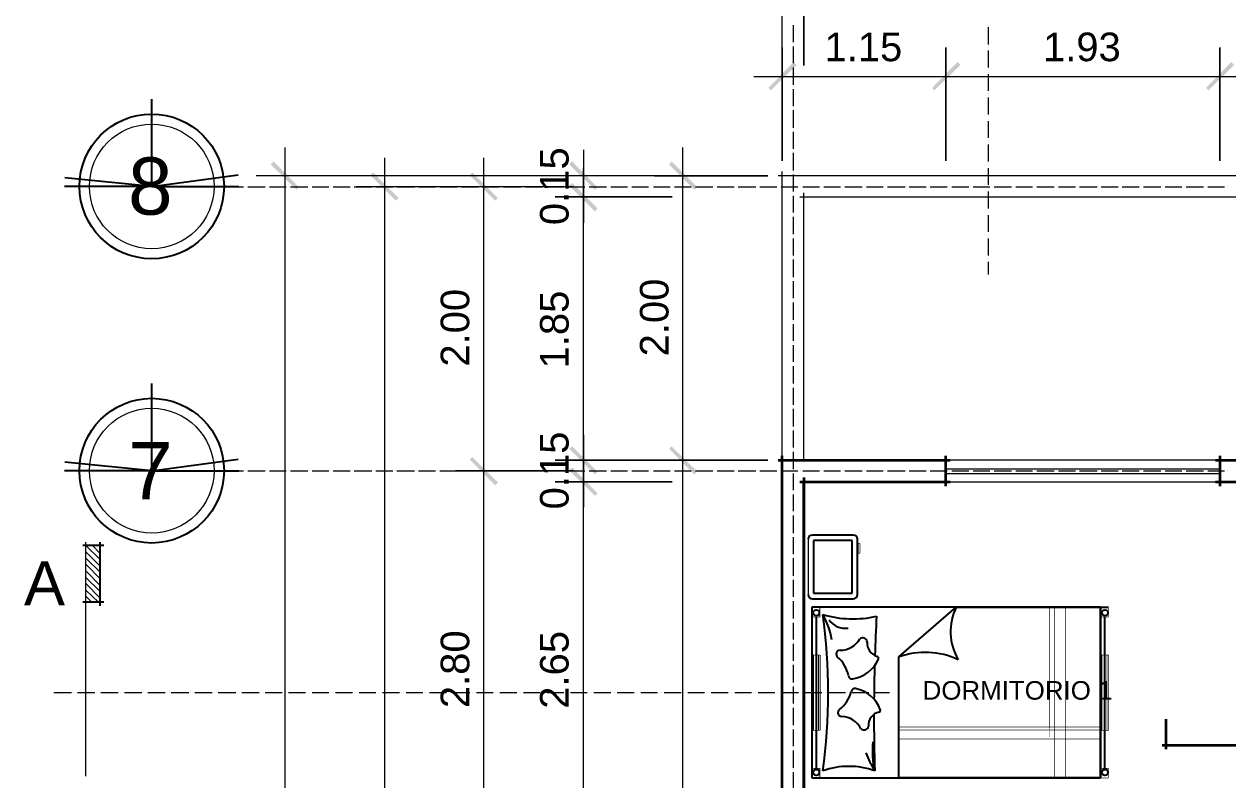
# Model space of a CAD drawing. Header units: millimetres. Extents: x 242 to 289.1, y 51.6 to 80.3.
# Drawn here: x 271.51 to 279.97, y 69.89 to 75.21 of the extents above; entities that cross this region are included whole.
import ezdxf

# ---------------------------------------------------------------- set-up
doc = ezdxf.new("R2010")
doc.units = ezdxf.units.MM
doc.linetypes.add('ACAD_ISO02W100', pattern=[15, 12, -3])
for name, color, linetype in [('FUR', 7, 'Continuous'), ('PDF_0', 7, 'Continuous'), ('PDF_Acabados', 7, 'Continuous'), ('PDF_Arquitectura', 7, 'Continuous'), ('PDF_Ejes', 7, 'Continuous'), ('PDF_Muros', 7, 'Continuous'), ('PDF_Text', 7, 'Continuous'), ('PDF_Ventanas', 4, 'Continuous')]:
    doc.layers.add(name, color=color, linetype=linetype)
doc.styles.add('PDF ArialMT', font='arial.ttf')

msp = doc.modelspace()

# ---------------------------------------------------------------- hatches: boundary and pattern name
at = {"layer": 'PDF_0', "transparency": 33554559}
for points in [[(276.9405, 74.9175), (276.9194, 74.9387), (276.7416, 74.7566), (276.7585, 74.7397)], [(277.91, 74.7397), (278.092, 74.9175), (278.0709, 74.9387), (277.8931, 74.7566)], [(279.8362, 74.7397), (280.0182, 74.9175), (279.9971, 74.9387), (279.8193, 74.7566)], [(273.4226, 74.0412), (273.4395, 74.0581), (273.2617, 74.2401), (273.2405, 74.219)], [(275.3615, 74.2401), (275.3403, 74.219), (275.5223, 74.0412), (275.5393, 74.0581)], [(276.2209, 74.0412), (276.242, 74.0581), (276.06, 74.2401), (276.043, 74.219)], [(274.1211, 73.965), (274.1422, 73.9819), (273.9602, 74.1639), (273.9433, 74.1428)], [(274.8196, 73.965), (274.8408, 73.9819), (274.6587, 74.1639), (274.6418, 74.1428)], [(275.3403, 74.0708), (275.5223, 73.8888), (275.5393, 73.9099), (275.3615, 74.0877)], [(275.5393, 72.0599), (275.3615, 72.2377), (275.3403, 72.2208), (275.5223, 72.0388)], [(276.242, 72.0599), (276.06, 72.2377), (276.043, 72.2208), (276.2209, 72.0388)], [(274.8408, 71.9837), (274.6587, 72.1615), (274.6418, 72.1446), (274.8196, 71.9626)], [(275.3403, 72.0684), (275.5223, 71.8906), (275.5393, 71.9075), (275.3615, 72.0896)]]:
    msp.add_hatch(color=256, dxfattribs=at).paths.add_polyline_path(points)

# ---------------------------------------------------------------- linework, layer by layer
for p, q in [((272.4044, 74.0644), (272.4044, 74.678)), ((272.4044, 74.0644), (271.7939, 74.1253)), ((272.4044, 74.0644), (273.0126, 74.1454)), ((272.4044, 74.0644), (271.7909, 74.0644)), ((272.4044, 74.0644), (273.018, 74.0644)), ((272.4044, 72.0663), (272.4044, 72.6798)), ((272.4044, 72.0663), (273.0126, 72.1472)), ((272.4044, 72.0663), (271.7909, 72.0663)), ((272.4044, 72.0663), (271.7939, 72.1271)), ((272.4044, 72.0663), (273.018, 72.0663))]:
    msp.add_line(p, q)
at = {"linetype": 'ACAD_ISO02W100', "lineweight": 13, "ltscale": 0.13}
msp.add_line((277.0208, 71.584), (277.0208, 71.1962), dxfattribs=at)
msp.add_line((277.0208, 71.584), (277.0208, 71.1962), dxfattribs=at)
for centre in [(272.4044, 74.0644), (272.4044, 72.0663)]:
    msp.add_circle(centre, 0.5085)
at = {"layer": 'FUR'}
for p, q in [((277.3386, 71.614), (277.0508, 71.614)), ((277.3386, 71.614), (277.0508, 71.614)), ((277.3298, 71.5752), (277.0596, 71.5752)), ((277.0596, 71.5752), (277.0596, 71.205)), ((277.3298, 71.5752), (277.0596, 71.5752)), ((277.0596, 71.5752), (277.0596, 71.205)), ((277.3298, 71.205), (277.3298, 71.5752)), ((277.3298, 71.205), (277.3298, 71.5752)), ((277.3686, 71.1962), (277.3686, 71.584)), ((277.3686, 71.1962), (277.3686, 71.584)), ((277.0508, 71.1662), (277.3386, 71.1662)), ((277.0508, 71.1662), (277.3386, 71.1662)), ((277.0596, 71.205), (277.3298, 71.205)), ((277.0596, 71.205), (277.3298, 71.205)), ((277.0467, 71.1063), (277.0467, 69.9063)), ((279.0767, 71.1063), (277.0467, 71.1063)), ((277.0467, 71.1063), (277.0467, 69.9063)), ((279.0767, 71.1063), (277.0467, 71.1063)), ((278.0633, 71.1063), (277.0767, 71.1063)), ((278.0633, 71.1063), (277.0767, 71.1063)), ((277.6584, 70.7572), (278.0633, 71.1063)), ((277.6584, 70.7572), (278.0633, 71.1063)), ((278.0633, 71.1063), (279.1335, 71.1063)), ((278.0633, 71.1063), (279.1335, 71.1063)), ((279.0767, 71.1063), (279.0767, 69.9063)), ((279.0767, 69.9063), (279.0767, 71.1063)), ((279.0767, 71.1063), (279.0767, 69.9063)), ((279.0767, 69.9063), (279.0767, 71.1063)), ((277.0767, 71.0379), (277.0767, 69.9746)), ((277.0767, 71.0379), (277.0767, 69.9746)), ((277.0767, 71.0379), (277.0767, 69.9746)), ((277.0767, 71.0379), (277.0767, 69.9746)), ((279.1067, 71.0379), (279.1067, 69.9746)), ((279.1067, 71.0379), (279.1067, 69.9746)), ((277.6584, 69.9063), (277.6584, 70.7572)), ((277.6584, 69.9063), (277.6584, 70.7572)), ((277.0467, 69.9063), (279.0767, 69.9063)), ((277.0467, 69.9063), (279.0767, 69.9063)), ((277.0767, 69.9063), (277.702, 69.9063)), ((277.0767, 69.9063), (277.702, 69.9063)), ((279.0767, 69.9063), (277.6584, 69.9063)), ((279.0767, 69.9063), (277.6584, 69.9063))]:
    msp.add_line(p, q, dxfattribs=at)
at = {"layer": 'FUR', "const_width": 0.005}
msp.add_lwpolyline([(277.3794, 71.4853), (277.3797, 71.4853, 0.414214), (277.3853, 71.4909), (277.3853, 71.5499, 0.414214), (277.3797, 71.5555), (277.3794, 71.5555, 0.414214), (277.3738, 71.5499), (277.3738, 71.4909, 0.414214)], format="xyb", close=True, dxfattribs=at)
msp.add_lwpolyline([(277.3794, 71.4853), (277.3797, 71.4853, 0.414214), (277.3853, 71.4909), (277.3853, 71.5499, 0.414214), (277.3797, 71.5555), (277.3794, 71.5555, 0.414214), (277.3738, 71.5499), (277.3738, 71.4909, 0.414214)], format="xyb", close=True, dxfattribs=at)
for points in [[(277.1035, 71.1063), (277.1035, 71.0379), (277.0467, 71.0379)], [(277.1035, 71.1063), (277.1035, 71.0379), (277.0467, 71.0379)], [(278.7532, 69.9063), (278.7532, 71.1063)], [(278.7532, 69.9063), (278.7532, 71.1063)], [(278.8329, 69.9063), (278.8329, 71.1063)], [(278.8329, 69.9063), (278.8329, 71.1063)], [(279.1335, 71.1063), (279.1335, 71.0379), (279.0767, 71.0379)], [(279.1335, 71.1063), (279.1335, 71.0379), (279.0767, 71.0379)], [(277.0467, 70.7708), (277.1058, 70.7708)], [(277.0467, 70.7708), (277.1058, 70.7708)], [(277.0591, 70.2417), (277.0591, 70.7708)], [(277.0591, 70.2417), (277.0591, 70.7708)], [(277.0941, 70.2417), (277.0941, 70.7708)], [(277.0941, 70.2417), (277.0941, 70.7708)], [(277.1058, 70.2417), (277.1058, 70.7708)], [(277.1058, 70.2417), (277.1058, 70.7708)], [(279.0767, 70.7708), (279.1358, 70.7708)], [(279.0767, 70.7708), (279.1358, 70.7708)], [(279.0891, 70.2417), (279.0891, 70.7708)], [(279.0891, 70.2417), (279.0891, 70.7708)], [(279.1241, 70.2417), (279.1241, 70.7708)], [(279.1241, 70.2417), (279.1241, 70.7708)], [(279.1358, 70.2417), (279.1358, 70.7708)], [(279.1358, 70.2417), (279.1358, 70.7708)], [(277.0467, 70.2417), (277.1058, 70.2417)], [(277.0467, 70.2417), (277.1058, 70.2417)], [(279.0767, 70.2642), (277.6584, 70.2642)], [(279.0767, 70.2642), (277.6584, 70.2642)], [(279.0767, 70.2443), (277.6584, 70.2443)], [(279.0767, 70.2443), (277.6584, 70.2443)], [(279.0767, 70.2417), (279.1358, 70.2417)], [(279.0767, 70.2417), (279.1358, 70.2417)], [(279.0767, 70.1811), (277.6584, 70.1811)], [(279.0767, 70.1811), (277.6584, 70.1811)], [(277.1035, 69.9063), (277.1035, 69.9746), (277.0467, 69.9746)], [(277.1035, 69.9063), (277.1035, 69.9746), (277.0467, 69.9746)], [(279.1335, 69.9063), (279.1335, 69.9746), (279.0767, 69.9746)], [(279.1335, 69.9063), (279.1335, 69.9746), (279.0767, 69.9746)], [(279.1335, 69.9063), (279.0767, 69.9063)], [(279.1335, 69.9063), (279.0767, 69.9063)]]:
    msp.add_lwpolyline(points, dxfattribs=at)
msp.add_lwpolyline([(278.7199, 69.9063), (278.7199, 71.1063)], close=True, dxfattribs=at)
msp.add_lwpolyline([(278.7199, 69.9063), (278.7199, 71.1063)], close=True, dxfattribs=at)
at = {"layer": 'FUR'}
for centre in [(277.0788, 71.0673), (277.0788, 71.0673), (279.1088, 71.0673), (279.1088, 71.0673), (277.0788, 69.9452), (277.0788, 69.9452), (279.1088, 69.9452), (279.1088, 69.9452)]:
    msp.add_circle(centre, 0.0211, dxfattribs=at)
for centre, radius, start, end in [((277.0508, 71.584), 0.03, 90, 180), ((277.0508, 71.584), 0.03, 90, 180), ((277.3386, 71.584), 0.03, 360, 90), ((277.3386, 71.584), 0.03, 360, 90), ((277.0508, 71.1962), 0.03, 180, 270), ((277.0508, 71.1962), 0.03, 180, 270), ((277.3386, 71.1962), 0.03, 270, 0), ((277.3386, 71.1962), 0.03, 270, 0), ((273.0219, 70.5057), 4.1401, 352.37528, 7.62472), ((276.6674, 70.7969), 0.5257, 8.82069, 29.40249), ((277.3366, 71.7776), 0.7529, 253.70708, 282.6946), ((273.0219, 70.5057), 4.1401, 352.37528, 7.62472), ((276.6674, 70.7969), 0.5257, 8.82069, 29.40249), ((277.3366, 71.7776), 0.7529, 253.70708, 282.6946), ((290.9014, 70.3417), 13.4176, 177.00333, 178.18284), ((290.9014, 70.3417), 13.4176, 177.00333, 178.18284), ((278.416, 70.9339), 0.3926, 153.96233, 210.01737), ((278.416, 70.9339), 0.3926, 153.96233, 210.01737), ((277.2805, 71.0935), 0.1349, 214.26458, 279.27828), ((277.2805, 71.0935), 0.1349, 214.26458, 279.27828), ((277.2478, 70.9618), 0.1581, 269.50636, 330.69661), ((277.2478, 70.9618), 0.1581, 269.50636, 330.69661), ((277.4055, 70.8598), 0.0316, 5.95383, 128.70546), ((277.4055, 70.8598), 0.0316, 5.95383, 128.70546), ((277.2463, 70.7766), 0.0272, 89.50636, 229.74781), ((277.2463, 70.7766), 0.0272, 89.50636, 229.74781), ((277.5328, 70.8537), 0.0963, 174.40754, 254.59541), ((277.5328, 70.8537), 0.0963, 174.40754, 254.59541), ((277.8431, 70.2355), 0.5535, 65.1024, 109.49132), ((277.8431, 70.2355), 0.5535, 65.1024, 109.49132), ((277.0828, 70.5834), 0.2259, 10.74244, 49.74781), ((277.0828, 70.5834), 0.2259, 10.74244, 49.74781), ((277.3017, 70.8331), 0.2322, 278.23838, 336.97907), ((277.3017, 70.8331), 0.2322, 278.23838, 336.97907), ((277.5032, 70.748), 0.0135, 335.25534, 72.48469), ((277.5032, 70.748), 0.0135, 335.25534, 72.48469), ((277.3317, 70.6307), 0.0275, 190.74244, 276.81822), ((277.3317, 70.6307), 0.0275, 190.74244, 276.81822), ((290.9014, 70.3417), 13.4176, 178.49099, 179.49043), ((290.9014, 70.3417), 13.4176, 178.49099, 179.49043), ((277.3502, 70.5072), 0.0275, 80.63717, 166.71295), ((277.3502, 70.5072), 0.0275, 80.63717, 166.71295), ((277.3112, 70.3062), 0.2322, 20.47632, 79.21702), ((277.3112, 70.3062), 0.2322, 20.47632, 79.21702), ((277.1035, 70.5654), 0.2259, 307.70759, 346.71295), ((277.1035, 70.5654), 0.2259, 307.70759, 346.71295), ((277.2583, 70.3652), 0.0272, 127.70759, 267.94904), ((277.2583, 70.3652), 0.0272, 127.70759, 267.94904), ((277.5412, 70.2755), 0.0963, 102.85998, 183.04786), ((277.5412, 70.2755), 0.0963, 102.85998, 183.04786), ((277.5162, 70.3824), 0.0135, 284.97071, 22.20006), ((277.5162, 70.3824), 0.0135, 284.97071, 22.20006), ((277.2517, 70.18), 0.1581, 26.75879, 87.94904), ((277.2517, 70.18), 0.1581, 26.75879, 87.94904), ((290.9014, 70.3417), 13.4176, 179.95277, 181.64586), ((290.9014, 70.3417), 13.4176, 179.95277, 179.95965), ((290.9014, 70.3417), 13.4176, 179.95277, 181.64586), ((290.9014, 70.3417), 13.4176, 179.95277, 179.95965), ((277.4137, 70.275), 0.0316, 228.74994, 351.50157), ((277.4137, 70.275), 0.0316, 228.74994, 351.50157), ((278.0925, 70.0963), 0.6193, 174.15125, 193.06737), ((278.0925, 70.0963), 0.6193, 174.15125, 193.06737), ((278.163, 70.3627), 0.7868, 200.86026, 211.0975), ((278.163, 70.3627), 0.7868, 200.86026, 211.0975), ((277.3073, 69.4502), 0.5378, 70.2291, 109.7709), ((277.3073, 69.4502), 0.5378, 70.2291, 109.7709)]:
    msp.add_arc(centre, radius, start, end, dxfattribs=at)
at = {"layer": 'PDF_Acabados', "color": 8, "lineweight": 5, "true_color": 0x808080}
msp.add_lwpolyline([(271.9409, 69.9178), (271.9409, 71.5646)], dxfattribs=at)
at = {"layer": 'PDF_Acabados', "lineweight": 25}
for points in [[(272.0425, 71.1159), (272.0425, 71.5646)], [(272.0679, 71.5392), (271.9197, 71.5392)], [(272.0679, 71.1413), (271.9197, 71.1413)]]:
    msp.add_lwpolyline(points, dxfattribs=at)
at = {"layer": 'PDF_Acabados', "lineweight": 9}
for points in [[(271.9409, 71.5392), (272.0425, 71.4418)], [(271.9409, 71.4969), (272.0425, 71.3953)], [(271.9874, 71.5392), (272.0425, 71.4842)], [(272.034, 71.5392), (272.0425, 71.5307)], [(271.9409, 71.4503), (272.0425, 71.3529)], [(271.9409, 71.408), (272.0425, 71.3064)], [(271.9409, 71.3614), (272.0425, 71.2598)], [(271.9409, 71.3148), (272.0425, 71.2175)], [(271.9409, 71.2725), (272.0425, 71.1709)], [(271.9409, 71.2259), (272.0298, 71.1413)], [(271.9409, 71.1836), (271.9832, 71.1413)]]:
    msp.add_lwpolyline(points, dxfattribs=at)
at = {"layer": 'PDF_Arquitectura', "color": 250, "lineweight": 18, "true_color": 0x404040}
for points in [[(276.8389, 75.0403), (276.8389, 74.2444), (276.8389, 77.8089)], [(276.8389, 74.9133), (276.8389, 75.7388)], [(276.64, 74.837), (278.1894, 74.837)], [(277.7915, 74.837), (280.1156, 74.837)], [(279.7177, 74.837), (280.9411, 74.837)], [(273.3421, 57.9414), (273.3421, 74.3375)], [(274.7392, 71.8652), (274.7392, 74.2655)], [(275.4419, 74.3206), (275.4419, 74.1385), (275.4419, 73.9904), (275.4419, 73.8083)], [(276.1404, 71.9372), (276.1404, 74.3375)], [(275.4419, 71.9372), (275.4419, 74.1893)], [(275.9414, 74.1385), (276.7373, 74.1385), (273.1389, 74.1385)], [(276.0642, 74.1385), (275.2429, 74.1385)], [(275.3657, 74.0623), (274.5402, 74.0623)], [(275.4419, 72.3182), (275.4419, 72.1404), (275.4419, 71.988), (275.4419, 71.8101)], [(276.1404, 61.0911), (276.1404, 72.3393)], [(274.7392, 69.0627), (274.7392, 72.2631)], [(275.4419, 69.1389), (275.4419, 72.1869)]]:
    msp.add_lwpolyline(points, dxfattribs=at)
for points in [[(276.9913, 75.7388), (276.9913, 74.9133)], [(277.9904, 75.0403), (277.9904, 74.2444)], [(279.9166, 75.0403), (279.9166, 74.2444)], [(275.2429, 73.9904), (276.0642, 73.9904)], [(274.5402, 72.0642), (275.3657, 72.0642)], [(275.2429, 72.1404), (276.0642, 72.1404)], [(275.9414, 72.1404), (276.7373, 72.1404)], [(275.2429, 71.988), (276.0642, 71.988)]]:
    msp.add_lwpolyline(points, close=True, dxfattribs=at)
at = {"layer": 'PDF_Arquitectura', "lineweight": 5}
for points in [[(278.2868, 75.1969), (278.2868, 75.1969)], [(278.2868, 75.1842), (278.2868, 75.0614)], [(278.2868, 75.0487), (278.2868, 75.0487)], [(278.2868, 75.0318), (278.2868, 75.0318)], [(278.2868, 75.0191), (278.2868, 74.9006)], [(278.2868, 74.8836), (278.2868, 74.8836)], [(278.2868, 74.8667), (278.2868, 74.8667)], [(278.2868, 74.854), (278.2868, 74.7354)], [(278.2868, 74.7185), (278.2868, 74.7185)], [(278.2868, 74.7016), (278.2868, 74.7016)], [(278.2868, 74.6889), (278.2868, 74.5703)], [(278.2868, 74.5534), (278.2868, 74.5534)], [(278.2868, 74.5365), (278.2868, 74.5365)], [(278.2868, 74.5238), (278.2868, 74.4052)], [(278.2868, 74.3883), (278.2868, 74.3883)], [(278.2868, 74.3756), (278.2868, 74.3756)], [(278.2868, 74.3587), (278.2868, 74.2401)], [(278.2868, 74.2232), (278.2868, 74.2232)], [(278.2868, 74.2105), (278.2868, 74.2105)], [(278.2868, 74.1936), (278.2868, 74.075)], [(278.2868, 74.0581), (278.2868, 74.0581)], [(278.2868, 74.0454), (278.2868, 74.0454)], [(278.2868, 74.0285), (278.2868, 73.9099)], [(278.2868, 73.893), (278.2868, 73.893)], [(278.2868, 73.8803), (278.2868, 73.8803)], [(278.2868, 73.8634), (278.2868, 73.7448)], [(278.2868, 73.7279), (278.2868, 73.7279)], [(278.2868, 73.7152), (278.2868, 73.7152)], [(278.2868, 73.6983), (278.2868, 73.5797)], [(278.2868, 73.5628), (278.2868, 73.5628)], [(278.2868, 73.5501), (278.2868, 73.5501)], [(278.2868, 73.5332), (278.2868, 73.4443)], [(271.7165, 70.5063), (271.8393, 70.5063)], [(271.852, 70.5063), (271.852, 70.5063)], [(271.8689, 70.5063), (271.8689, 70.5063)], [(271.8816, 70.5063), (272.0044, 70.5063)], [(272.0171, 70.5063), (272.0171, 70.5063)], [(272.034, 70.5063), (272.034, 70.5063)], [(272.0467, 70.5063), (272.1695, 70.5063)], [(272.1822, 70.5063), (272.1822, 70.5063)], [(272.1991, 70.5063), (272.1991, 70.5063)], [(272.2118, 70.5063), (272.3346, 70.5063)], [(272.3473, 70.5063), (272.3473, 70.5063)], [(272.3642, 70.5063), (272.3642, 70.5063)], [(272.3769, 70.5063), (272.4997, 70.5063)], [(272.5124, 70.5063), (272.5124, 70.5063)], [(272.5293, 70.5063), (272.5293, 70.5063)], [(272.542, 70.5063), (272.6648, 70.5063)], [(272.6775, 70.5063), (272.6775, 70.5063)], [(272.6944, 70.5063), (272.6944, 70.5063)], [(272.7071, 70.5063), (272.8299, 70.5063)], [(272.8426, 70.5063), (272.8426, 70.5063)], [(272.8595, 70.5063), (272.8595, 70.5063)], [(272.8722, 70.5063), (272.995, 70.5063)], [(273.0077, 70.5063), (273.0077, 70.5063)], [(273.0246, 70.5063), (273.0246, 70.5063)], [(273.0373, 70.5063), (273.1601, 70.5063)], [(273.1728, 70.5063), (273.1728, 70.5063)], [(273.1897, 70.5063), (273.1897, 70.5063)], [(273.2024, 70.5063), (273.321, 70.5063)], [(273.3379, 70.5063), (273.3379, 70.5063)], [(273.3548, 70.5063), (273.3548, 70.5063)], [(273.3675, 70.5063), (273.4861, 70.5063)], [(273.503, 70.5063), (273.503, 70.5063)], [(273.5199, 70.5063), (273.5199, 70.5063)], [(273.5326, 70.5063), (273.6512, 70.5063)], [(273.6681, 70.5063), (273.6681, 70.5063)], [(273.685, 70.5063), (273.685, 70.5063)], [(273.6977, 70.5063), (273.8163, 70.5063)], [(273.8332, 70.5063), (273.8332, 70.5063)], [(273.8459, 70.5063), (273.8459, 70.5063)], [(273.8628, 70.5063), (273.9814, 70.5063)], [(273.9983, 70.5063), (273.9983, 70.5063)], [(274.011, 70.5063), (274.011, 70.5063)], [(274.0279, 70.5063), (274.1465, 70.5063)], [(274.1634, 70.5063), (274.1634, 70.5063)], [(274.1761, 70.5063), (274.1761, 70.5063)], [(274.193, 70.5063), (274.3116, 70.5063)], [(274.3285, 70.5063), (274.3285, 70.5063)], [(274.3412, 70.5063), (274.3412, 70.5063)], [(274.3581, 70.5063), (274.4767, 70.5063)], [(274.4936, 70.5063), (274.4936, 70.5063)], [(274.5063, 70.5063), (274.5063, 70.5063)], [(274.5232, 70.5063), (274.6418, 70.5063)], [(274.6587, 70.5063), (274.6587, 70.5063)], [(274.6714, 70.5063), (274.6714, 70.5063)], [(274.6884, 70.5063), (274.8069, 70.5063)], [(274.8238, 70.5063), (274.8238, 70.5063)], [(274.8365, 70.5063), (274.8365, 70.5063)], [(274.8535, 70.5063), (274.972, 70.5063)], [(274.9889, 70.5063), (274.9889, 70.5063)], [(275.0016, 70.5063), (275.0016, 70.5063)], [(275.0186, 70.5063), (275.1371, 70.5063)], [(275.154, 70.5063), (275.154, 70.5063)], [(275.1667, 70.5063), (275.1667, 70.5063)], [(275.1837, 70.5063), (275.3022, 70.5063)], [(275.3191, 70.5063), (275.3191, 70.5063)], [(275.3318, 70.5063), (275.3318, 70.5063)], [(275.3488, 70.5063), (275.4673, 70.5063)], [(275.4842, 70.5063), (275.4842, 70.5063)], [(275.4969, 70.5063), (275.4969, 70.5063)], [(275.5139, 70.5063), (275.6324, 70.5063)], [(275.6493, 70.5063), (275.6493, 70.5063)], [(275.662, 70.5063), (275.662, 70.5063)], [(275.679, 70.5063), (275.7975, 70.5063)], [(275.8144, 70.5063), (275.8144, 70.5063)], [(275.8271, 70.5063), (275.8271, 70.5063)], [(275.8441, 70.5063), (275.9626, 70.5063)], [(275.9795, 70.5063), (275.9795, 70.5063)], [(275.9922, 70.5063), (275.9922, 70.5063)], [(276.0092, 70.5063), (276.1277, 70.5063)], [(276.1446, 70.5063), (276.1446, 70.5063)], [(276.1574, 70.5063), (276.1574, 70.5063)], [(276.1743, 70.5063), (276.2928, 70.5063)], [(276.3098, 70.5063), (276.3098, 70.5063)], [(276.3225, 70.5063), (276.3225, 70.5063)], [(276.3394, 70.5063), (276.4579, 70.5063)], [(276.4749, 70.5063), (276.4749, 70.5063)], [(276.4876, 70.5063), (276.4876, 70.5063)], [(276.5045, 70.5063), (276.623, 70.5063)], [(276.64, 70.5063), (276.64, 70.5063)], [(276.6527, 70.5063), (276.6527, 70.5063)], [(276.6696, 70.5063), (276.7881, 70.5063)], [(276.8051, 70.5063), (276.8051, 70.5063)], [(276.8178, 70.5063), (276.8178, 70.5063)], [(276.8347, 70.5063), (276.9532, 70.5063)], [(276.9659, 70.5063), (276.9659, 70.5063)], [(276.9829, 70.5063), (276.9829, 70.5063)], [(276.9998, 70.5063), (277.1183, 70.5063)], [(277.131, 70.5063), (277.131, 70.5063)], [(277.148, 70.5063), (277.148, 70.5063)], [(277.1649, 70.5063), (277.2834, 70.5063)], [(277.2961, 70.5063), (277.2961, 70.5063)], [(277.3131, 70.5063), (277.3131, 70.5063)], [(277.33, 70.5063), (277.4485, 70.5063)], [(277.4612, 70.5063), (277.4612, 70.5063)], [(277.4782, 70.5063), (277.4782, 70.5063)], [(277.4909, 70.5063), (277.5925, 70.5063)]]:
    msp.add_lwpolyline(points, dxfattribs=at)
at = {"layer": 'PDF_Ejes', "lineweight": 9}
for points in [[(276.9151, 75.1969), (276.9151, 75.0784)], [(276.9151, 75.0657), (276.9151, 75.0657)], [(276.9151, 75.0487), (276.9151, 74.9302)], [(276.9151, 74.9133), (276.9151, 74.9133)], [(276.9151, 74.9006), (276.9151, 74.7778)], [(276.9151, 74.7651), (276.9151, 74.7651)], [(276.9151, 74.7481), (276.9151, 74.6296)], [(276.9151, 74.6127), (276.9151, 74.6127)], [(276.9151, 74.6), (276.9151, 74.4772)], [(276.9151, 74.4645), (276.9151, 74.4645)], [(276.9151, 74.4476), (276.9151, 74.329)], [(276.9151, 74.3121), (276.9151, 74.3121)], [(276.9151, 74.2994), (276.9151, 74.1766)], [(276.9151, 74.1639), (276.9151, 74.1639)], [(276.9151, 74.147), (276.9151, 74.0285)], [(272.7918, 74.0623), (272.9018, 74.0623)], [(272.9145, 74.0623), (272.9145, 74.0623)], [(272.9315, 74.0623), (273.05, 74.0623)], [(273.0669, 74.0623), (273.0669, 74.0623)], [(273.0796, 74.0623), (273.2024, 74.0623)], [(273.2151, 74.0623), (273.2151, 74.0623)], [(273.2321, 74.0623), (273.3506, 74.0623)], [(273.3675, 74.0623), (273.3675, 74.0623)], [(273.3802, 74.0623), (273.503, 74.0623)], [(273.5157, 74.0623), (273.5157, 74.0623)], [(273.5326, 74.0623), (273.6512, 74.0623)], [(273.6639, 74.0623), (273.6639, 74.0623)], [(273.6808, 74.0623), (273.7993, 74.0623)], [(273.8163, 74.0623), (273.8163, 74.0623)], [(273.829, 74.0623), (273.9517, 74.0623)], [(273.9644, 74.0623), (273.9644, 74.0623)], [(273.9814, 74.0623), (274.0999, 74.0623)], [(274.1168, 74.0623), (274.1168, 74.0623)], [(274.1295, 74.0623), (274.2523, 74.0623)], [(274.265, 74.0623), (274.265, 74.0623)], [(274.2819, 74.0623), (274.4005, 74.0623)], [(274.4174, 74.0623), (274.4174, 74.0623)], [(274.4301, 74.0623), (274.5529, 74.0623)], [(274.5656, 74.0623), (274.5656, 74.0623)], [(274.5825, 74.0623), (274.7011, 74.0623)], [(274.718, 74.0623), (274.718, 74.0623)], [(274.7307, 74.0623), (274.8492, 74.0623)], [(274.8662, 74.0623), (274.8662, 74.0623)], [(274.8789, 74.0623), (275.0016, 74.0623)], [(275.0143, 74.0623), (275.0143, 74.0623)], [(275.0313, 74.0623), (275.1498, 74.0623)], [(275.1667, 74.0623), (275.1667, 74.0623)], [(275.1794, 74.0623), (275.3022, 74.0623)], [(275.3149, 74.0623), (275.3149, 74.0623)], [(275.3318, 74.0623), (275.4504, 74.0623)], [(275.4673, 74.0623), (275.4673, 74.0623)], [(275.48, 74.0623), (275.6028, 74.0623)], [(275.6155, 74.0623), (275.6155, 74.0623)], [(275.6324, 74.0623), (275.7509, 74.0623)], [(275.7679, 74.0623), (275.7679, 74.0623)], [(275.7806, 74.0623), (275.8991, 74.0623)], [(275.916, 74.0623), (275.916, 74.0623)], [(275.933, 74.0623), (276.0515, 74.0623)], [(276.0642, 74.0623), (276.0642, 74.0623)], [(276.0811, 74.0623), (276.1997, 74.0623)], [(276.2166, 74.0623), (276.2166, 74.0623)], [(276.2293, 74.0623), (276.3521, 74.0623)], [(276.3648, 74.0623), (276.3648, 74.0623)], [(276.3817, 74.0623), (276.5003, 74.0623)], [(276.5172, 74.0623), (276.5172, 74.0623)], [(276.5299, 74.0623), (276.6527, 74.0623)], [(276.6654, 74.0623), (276.6654, 74.0623)], [(276.6823, 74.0623), (276.8008, 74.0623)], [(276.8178, 74.0623), (276.8178, 74.0623)], [(276.8305, 74.0623), (276.949, 74.0623)], [(276.9151, 74.0158), (276.9151, 74.0158)], [(276.9659, 74.0623), (276.9659, 74.0623)], [(276.9829, 74.0623), (277.1014, 74.0623)], [(277.1141, 74.0623), (277.1141, 74.0623)], [(277.131, 74.0623), (277.2496, 74.0623)], [(277.2665, 74.0623), (277.2665, 74.0623)], [(277.2792, 74.0623), (277.402, 74.0623)], [(277.4147, 74.0623), (277.4147, 74.0623)], [(277.4316, 74.0623), (277.5501, 74.0623)], [(277.5671, 74.0623), (277.5671, 74.0623)], [(277.5798, 74.0623), (277.7026, 74.0623)], [(277.7153, 74.0623), (277.7153, 74.0623)], [(277.7322, 74.0623), (277.8507, 74.0623)], [(277.8677, 74.0623), (277.8677, 74.0623)], [(277.8804, 74.0623), (277.9989, 74.0623)], [(278.0158, 74.0623), (278.0158, 74.0623)], [(278.0328, 74.0623), (278.1513, 74.0623)], [(278.164, 74.0623), (278.164, 74.0623)], [(278.1809, 74.0623), (278.2995, 74.0623)], [(278.3164, 74.0623), (278.3164, 74.0623)], [(278.3291, 74.0623), (278.4519, 74.0623)], [(278.4646, 74.0623), (278.4646, 74.0623)], [(278.4815, 74.0623), (278.6, 74.0623)], [(278.617, 74.0623), (278.617, 74.0623)], [(278.6297, 74.0623), (278.7524, 74.0623)], [(278.7651, 74.0623), (278.7651, 74.0623)], [(278.7821, 74.0623), (278.9006, 74.0623)], [(278.9175, 74.0623), (278.9175, 74.0623)], [(278.9302, 74.0623), (279.053, 74.0623)], [(279.0657, 74.0623), (279.0657, 74.0623)], [(279.0826, 74.0623), (279.2012, 74.0623)], [(279.2139, 74.0623), (279.2139, 74.0623)], [(279.2308, 74.0623), (279.3494, 74.0623)], [(279.3663, 74.0623), (279.3663, 74.0623)], [(279.379, 74.0623), (279.5018, 74.0623)], [(279.5145, 74.0623), (279.5145, 74.0623)], [(279.5314, 74.0623), (279.6499, 74.0623)], [(279.6669, 74.0623), (279.6669, 74.0623)], [(279.6796, 74.0623), (279.8023, 74.0623)], [(279.815, 74.0623), (279.815, 74.0623)], [(279.832, 74.0623), (279.9505, 74.0623)], [(279.9674, 74.0623), (279.9674, 74.0623)], [(276.9151, 73.9988), (276.9151, 73.8803)], [(276.9151, 73.8634), (276.9151, 73.8634)], [(276.9151, 73.8507), (276.9151, 73.7279)], [(276.9151, 73.7152), (276.9151, 73.7152)], [(276.9151, 73.6983), (276.9151, 73.5797)], [(276.9151, 73.5628), (276.9151, 73.5628)], [(276.9151, 73.5501), (276.9151, 73.4273)], [(276.9151, 73.4146), (276.9151, 73.4146)], [(276.9151, 73.3977), (276.9151, 73.2791)], [(276.9151, 73.2622), (276.9151, 73.2622)], [(276.9151, 73.2495), (276.9151, 73.1267)], [(276.9151, 73.114), (276.9151, 73.114)], [(276.9151, 73.0971), (276.9151, 72.9786)], [(276.9151, 72.9659), (276.9151, 72.9659)], [(276.9151, 72.9489), (276.9151, 72.8304)], [(276.9151, 72.8135), (276.9151, 72.8135)], [(276.9151, 72.8008), (276.9151, 72.678)], [(276.9151, 72.6653), (276.9151, 72.6653)], [(276.9151, 72.6484), (276.9151, 72.5298)], [(276.9151, 72.5129), (276.9151, 72.5129)], [(276.9151, 72.5002), (276.9151, 72.3774)], [(276.9151, 72.3647), (276.9151, 72.3647)], [(276.9151, 72.3478), (276.9151, 72.2293)], [(276.9151, 72.2123), (276.9151, 72.2123)], [(276.9151, 72.1996), (276.9151, 72.0769)], [(272.7918, 72.0642), (272.9018, 72.0642)], [(272.9145, 72.0642), (272.9145, 72.0642)], [(272.9315, 72.0642), (273.05, 72.0642)], [(273.0669, 72.0642), (273.0669, 72.0642)], [(273.0796, 72.0642), (273.2024, 72.0642)], [(273.2151, 72.0642), (273.2151, 72.0642)], [(273.2321, 72.0642), (273.3506, 72.0642)], [(273.3675, 72.0642), (273.3675, 72.0642)], [(273.3802, 72.0642), (273.503, 72.0642)], [(273.5157, 72.0642), (273.5157, 72.0642)], [(273.5326, 72.0642), (273.6512, 72.0642)], [(273.6639, 72.0642), (273.6639, 72.0642)], [(273.6808, 72.0642), (273.7993, 72.0642)], [(273.8163, 72.0642), (273.8163, 72.0642)], [(273.829, 72.0642), (273.9517, 72.0642)], [(273.9644, 72.0642), (273.9644, 72.0642)], [(273.9814, 72.0642), (274.0999, 72.0642)], [(274.1168, 72.0642), (274.1168, 72.0642)], [(274.1295, 72.0642), (274.2523, 72.0642)], [(274.265, 72.0642), (274.265, 72.0642)], [(274.2819, 72.0642), (274.4005, 72.0642)], [(274.4174, 72.0642), (274.4174, 72.0642)], [(274.4301, 72.0642), (274.5529, 72.0642)], [(274.5656, 72.0642), (274.5656, 72.0642)], [(274.5825, 72.0642), (274.7011, 72.0642)], [(274.718, 72.0642), (274.718, 72.0642)], [(274.7307, 72.0642), (274.8492, 72.0642)], [(274.8662, 72.0642), (274.8662, 72.0642)], [(274.8789, 72.0642), (275.0016, 72.0642)], [(275.0143, 72.0642), (275.0143, 72.0642)], [(275.0313, 72.0642), (275.1498, 72.0642)], [(275.1667, 72.0642), (275.1667, 72.0642)], [(275.1794, 72.0642), (275.3022, 72.0642)], [(275.3149, 72.0642), (275.3149, 72.0642)], [(275.3318, 72.0642), (275.4504, 72.0642)], [(275.4673, 72.0642), (275.4673, 72.0642)], [(275.48, 72.0642), (275.6028, 72.0642)], [(275.6155, 72.0642), (275.6155, 72.0642)], [(275.6324, 72.0642), (275.7509, 72.0642)], [(275.7679, 72.0642), (275.7679, 72.0642)], [(275.7806, 72.0642), (275.8991, 72.0642)], [(275.916, 72.0642), (275.916, 72.0642)], [(275.933, 72.0642), (276.0515, 72.0642)], [(276.0642, 72.0642), (276.0642, 72.0642)], [(276.0811, 72.0642), (276.1997, 72.0642)], [(276.2166, 72.0642), (276.2166, 72.0642)], [(276.2293, 72.0642), (276.3521, 72.0642)], [(276.3648, 72.0642), (276.3648, 72.0642)], [(276.3817, 72.0642), (276.5003, 72.0642)], [(276.5172, 72.0642), (276.5172, 72.0642)], [(276.5299, 72.0642), (276.6527, 72.0642)], [(276.6654, 72.0642), (276.6654, 72.0642)], [(276.6823, 72.0642), (276.8008, 72.0642)], [(276.8178, 72.0642), (276.8178, 72.0642)], [(276.8305, 72.0642), (276.949, 72.0642)], [(276.9151, 72.0642), (276.9151, 72.0642)], [(276.9659, 72.0642), (276.9659, 72.0642)], [(276.9829, 72.0642), (277.1014, 72.0642)], [(277.1141, 72.0642), (277.1141, 72.0642)], [(277.131, 72.0642), (277.2496, 72.0642)], [(277.2665, 72.0642), (277.2665, 72.0642)], [(277.2792, 72.0642), (277.402, 72.0642)], [(277.4147, 72.0642), (277.4147, 72.0642)], [(277.4316, 72.0642), (277.5501, 72.0642)], [(277.5671, 72.0642), (277.5671, 72.0642)], [(277.5798, 72.0642), (277.7026, 72.0642)], [(277.7153, 72.0642), (277.7153, 72.0642)], [(277.7322, 72.0642), (277.8507, 72.0642)], [(277.8677, 72.0642), (277.8677, 72.0642)], [(277.8804, 72.0642), (277.9989, 72.0642)], [(278.0158, 72.0642), (278.0158, 72.0642)], [(278.0328, 72.0642), (278.1513, 72.0642)], [(278.164, 72.0642), (278.164, 72.0642)], [(278.1809, 72.0642), (278.2995, 72.0642)], [(278.3164, 72.0642), (278.3164, 72.0642)], [(278.3291, 72.0642), (278.4519, 72.0642)], [(278.4646, 72.0642), (278.4646, 72.0642)], [(278.4815, 72.0642), (278.6, 72.0642)], [(278.617, 72.0642), (278.617, 72.0642)], [(278.6297, 72.0642), (278.7524, 72.0642)], [(278.7651, 72.0642), (278.7651, 72.0642)], [(278.7821, 72.0642), (278.9006, 72.0642)], [(278.9175, 72.0642), (278.9175, 72.0642)], [(278.9302, 72.0642), (279.053, 72.0642)], [(279.0657, 72.0642), (279.0657, 72.0642)], [(279.0826, 72.0642), (279.2012, 72.0642)], [(279.2139, 72.0642), (279.2139, 72.0642)], [(279.2308, 72.0642), (279.3494, 72.0642)], [(279.3663, 72.0642), (279.3663, 72.0642)], [(279.379, 72.0642), (279.5018, 72.0642)], [(279.5145, 72.0642), (279.5145, 72.0642)], [(279.5314, 72.0642), (279.6499, 72.0642)], [(279.6669, 72.0642), (279.6669, 72.0642)], [(279.6796, 72.0642), (279.8023, 72.0642)], [(279.815, 72.0642), (279.815, 72.0642)], [(279.832, 72.0642), (279.9505, 72.0642)], [(279.9674, 72.0642), (279.9674, 72.0642)], [(276.9151, 72.0472), (276.9151, 71.9287)], [(276.9151, 71.9118), (276.9151, 71.9118)], [(276.9151, 71.8991), (276.9151, 71.7805)], [(276.9151, 71.7636), (276.9151, 71.7636)], [(276.9151, 71.7509), (276.9151, 71.6281)], [(276.9151, 71.6154), (276.9151, 71.6154)], [(276.9151, 71.5985), (276.9151, 71.4799)], [(276.9151, 71.463), (276.9151, 71.463)], [(276.9151, 71.4503), (276.9151, 71.3275)], [(276.9151, 71.3148), (276.9151, 71.3148)], [(276.9151, 71.2979), (276.9151, 71.1794)], [(276.9151, 71.1624), (276.9151, 71.1624)], [(276.9151, 71.1497), (276.9151, 71.027)], [(276.9151, 71.0143), (276.9151, 71.0143)], [(276.9151, 70.9973), (276.9151, 70.8788)], [(276.9151, 70.8619), (276.9151, 70.8619)], [(276.9151, 70.8492), (276.9151, 70.7306)], [(276.9151, 70.7137), (276.9151, 70.7137)], [(276.9151, 70.701), (276.9151, 70.5782)], [(276.9151, 70.5655), (276.9151, 70.5655)], [(276.9151, 70.5486), (276.9151, 70.4301)], [(276.9151, 70.4131), (276.9151, 70.4131)], [(276.9151, 70.4004), (276.9151, 70.2776)], [(276.9151, 70.2649), (276.9151, 70.2649)], [(276.9151, 70.248), (276.9151, 70.1295)], [(276.9151, 70.1125), (276.9151, 70.1125)], [(276.9151, 70.0998), (276.9151, 69.9771)], [(276.9151, 69.9644), (276.9151, 69.9644)], [(276.9151, 69.9474), (276.9151, 69.8289)]]:
    msp.add_lwpolyline(points, dxfattribs=at)
at = {"layer": 'PDF_Ejes', "lineweight": 18}
for points in [[(274.0406, 74.2655), (274.0406, 59.0167)], [(274.6672, 74.0623), (273.8417, 74.0623)]]:
    msp.add_lwpolyline(points, dxfattribs=at)
at = {"layer": 'PDF_Ejes', "color": 254, "lineweight": 0, "true_color": 0xdcdcdc}
for centre in [(272.4044, 74.0644), (272.4044, 74.0644), (272.4044, 72.0663), (272.4044, 72.0663)]:
    msp.add_circle(centre, 0.4382, dxfattribs=at)
at = {"layer": 'PDF_Muros', "lineweight": 9}
for points in [[(280.7422, 74.1385), (276.8093, 74.1385)], [(276.8389, 72.1404), (276.8389, 74.1682)], [(276.9913, 72.1404), (276.9913, 74.02)], [(276.9617, 73.9904), (280.7422, 73.9904)]]:
    msp.add_lwpolyline(points, dxfattribs=at)
at = {"layer": 'PDF_Muros', "lineweight": 35}
for points in [[(276.8389, 61.2604), (276.8389, 72.17)], [(277.9904, 71.9583), (277.9904, 72.17)], [(279.9166, 72.17), (279.9166, 71.9583)], [(276.8093, 72.1404), (278.0201, 72.1404)], [(279.887, 72.1404), (280.92, 72.1404)], [(276.9617, 71.988), (278.0201, 71.988)], [(276.9913, 72.0176), (276.9913, 68.1609)], [(276.9913, 68.1906), (276.9913, 71.988)], [(279.887, 71.988), (280.7718, 71.988)], [(279.5399, 70.1083), (279.5399, 70.32)], [(279.5102, 70.1379), (280.92, 70.1379)]]:
    msp.add_lwpolyline(points, dxfattribs=at)
at = {"layer": 'PDF_Ventanas', "lineweight": 9}
for points in [[(279.9166, 72.1404), (277.9904, 72.1404)], [(277.9904, 71.988), (279.9166, 71.988)]]:
    msp.add_lwpolyline(points, dxfattribs=at)
at = {"layer": 'PDF_Ventanas', "lineweight": 18}
for points in [[(279.9166, 72.0769), (277.9904, 72.0769)], [(277.9904, 72.0472), (279.9166, 72.0472)]]:
    msp.add_lwpolyline(points, dxfattribs=at)

# ---------------------------------------------------------------- texts
at = {"layer": 'PDF_Text', "attachment_point": 4, "style": 'PDF ArialMT'}
for s, insert, char_height in [('1.15', (277.1364, 75.0437), 0.20116), ('1.93', (278.6732, 75.0437), 0.20116), ('8', (272.2382, 74.064), 0.4023), ('7', (272.2382, 72.0658), 0.4023), ('DORMITORIO 1', (277.8265, 70.521), 0.13035)]:
    msp.add_mtext(s, dxfattribs=dict(at, insert=insert, char_height=char_height))
at = {"layer": 'PDF_Text', "char_height": 0.20116, "attachment_point": 4, "rotation": 90, "style": 'PDF ArialMT'}
for s, insert in [('0.15', (275.2373, 73.7923)), ('2.00', (274.5387, 72.7974)), ('2.00', (275.9401, 72.8694)), ('1.85', (275.2373, 72.7847)), ('0.15', (275.2373, 71.7941)), ('2.80', (274.5387, 70.397)), ('2.65', (275.2373, 70.3927))]:
    msp.add_mtext(s, dxfattribs=dict(at, insert=insert))
at = {"layer": 'PDF_Text', "color": 8, "true_color": 0x808080, "insert": (271.5058, 71.2747), "char_height": 0.3098, "attachment_point": 4, "style": 'PDF ArialMT'}
msp.add_mtext('A', dxfattribs=at)

doc.saveas('drawing.dxf')
